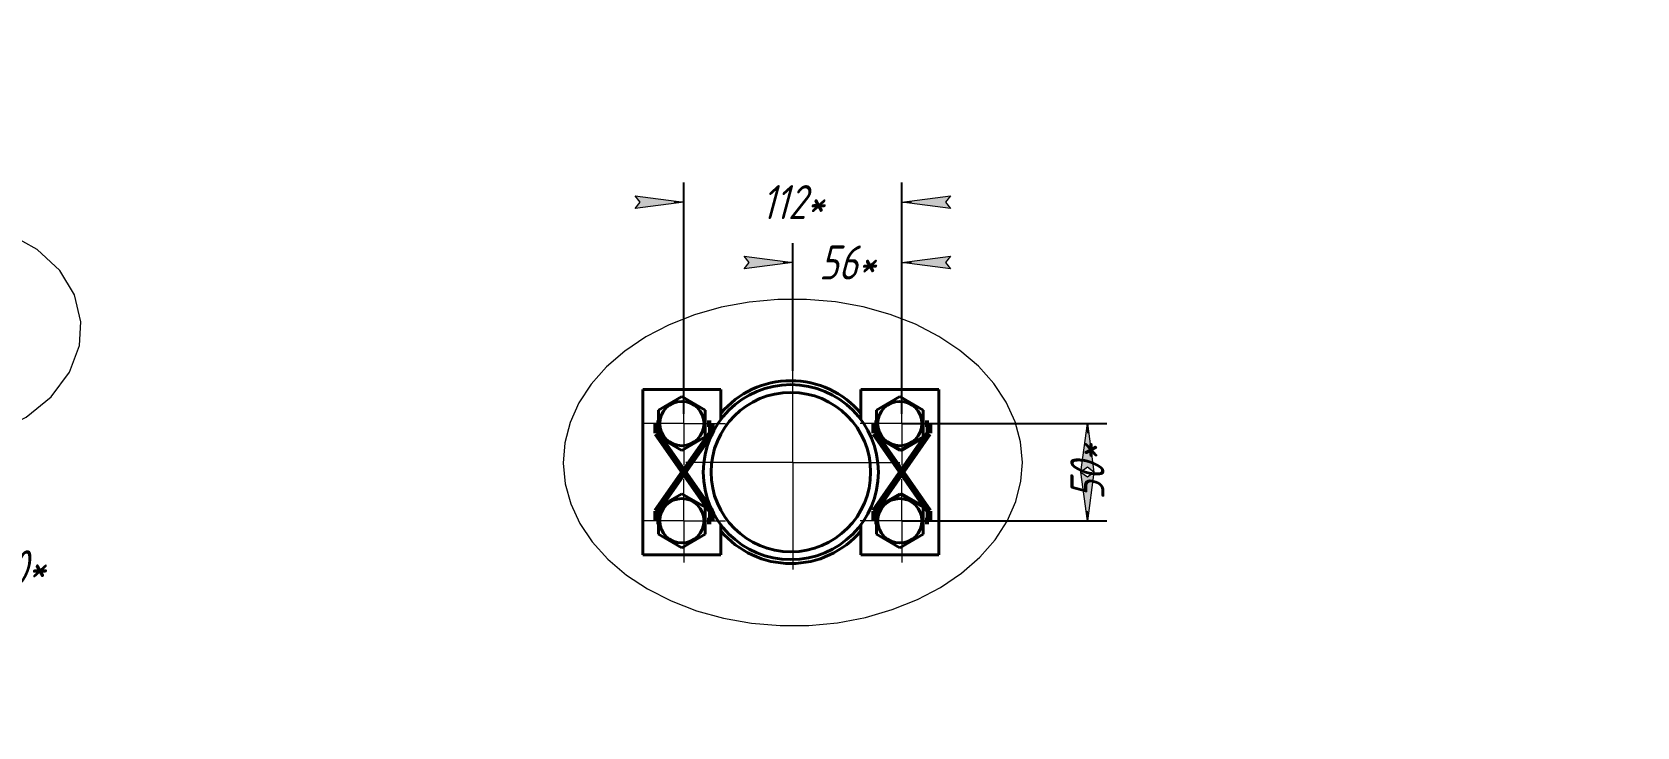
# Model space of a CAD drawing. Header units: millimetres. Extents: x 0 to 841, y 0 to 594.
# Drawn here: x 329.4 to 494.3, y 0 to 71.5 of the extents above; entities that cross this region are included whole.
import ezdxf

# ---------------------------------------------------------------- set-up
doc = ezdxf.new("R2010")
doc.units = ezdxf.units.MM
for name, pattern in [('K5LT_AXLED', [19.996264, 15.496264, -1.5, 1.5, -1.5]), ('K5LT_BASIC', [0]), ('K5LT_REINFORCED', [0]), ('K5LT_THIN', [0]), ('K5LT_THIN_INCLUDED_TO_HATCHING', [0])]:
    doc.linetypes.add(name, pattern=pattern)
doc.layers.add('Системный слой', color=7, linetype='Continuous')
doc.styles.add('KDIMTEXTSTYLE', font='GOST_AU.SHX', dxfattribs={"width": 0.96, "oblique": 15, "height": 5})
doc.dimstyles.new('KDIMSTYLE (0.20)', dxfattribs={"dimtxt": 5, "dimasz": 1, "dimexe": 2, "dimexo": 0.0625, "dimgap": 1, "dimtad": 1, "dimlfac": 5, "dimtxsty": 'KDIMTEXTSTYLE', "dimsah": 1, "dimcen": 0.09, "dimdle": 1, "dimadec": 0, "dimazin": 0, "dimtfac": 0.667, "dimtmove": 0, "dimatfit": 3, "dimfxl": 1, "dimtvp": 1, "dimtolj": 1, "dimtzin": 0, "dimarcsym": 0})
doc.dimstyles.new('KDIMSTYLE (0.50)', dxfattribs={"dimtxt": 5, "dimasz": 1, "dimexe": 2, "dimexo": 0.0625, "dimgap": 1, "dimtad": 1, "dimlfac": 2, "dimtxsty": 'KDIMTEXTSTYLE', "dimsah": 1, "dimcen": 0.09, "dimdle": 1, "dimadec": 0, "dimazin": 0, "dimtfac": 0.667, "dimtmove": 0, "dimatfit": 3, "dimfxl": 1, "dimtvp": 1, "dimtolj": 1, "dimtzin": 0, "dimarcsym": 0})

# ---------------------------------------------------------------- blocks, each defined once
blk = doc.blocks.new('U686')
at = {"layer": 'Системный слой', "color": 7, "linetype": 'K5LT_THIN_INCLUDED_TO_HATCHING', "lineweight": 18}
for p, q in [((316.1, 51.87), (312.53, 50.9)), ((319.85, 52.17), (316.1, 51.87)), ((323.54, 51.78), (319.85, 52.17)), ((326.96, 50.74), (323.54, 51.78)), ((312.53, 50.9), (309.33, 49.33)), ((329.91, 49.09), (326.96, 50.74)), ((309.33, 49.33), (306.69, 47.24)), ((332.22, 46.94), (329.91, 49.09)), ((306.69, 47.24), (304.78, 44.75)), ((333.75, 44.42), (332.22, 46.94)), ((304.78, 44.75), (303.69, 42.02)), ((334.41, 41.67), (333.75, 44.42)), ((303.69, 42.02), (303.51, 39.2)), ((334.24, 39.21), (334.41, 41.67)), ((303.51, 39.2), (304.22, 36.45)), ((333.22, 36.47), (334.24, 39.21)), ((304.22, 36.45), (305.81, 33.95)), ((331.35, 33.96), (333.22, 36.47)), ((305.81, 33.95), (308.16, 31.83)), ((328.76, 31.84), (331.35, 33.96)), ((308.16, 31.83), (311.15, 30.22)), ((325.59, 30.23), (328.76, 31.84)), ((311.15, 30.22), (314.59, 29.22)), ((322.03, 29.22), (325.59, 30.23)), ((314.59, 29.22), (318.29, 28.88)), ((318.29, 28.88), (322.03, 29.22))]:
    blk.add_line(p, q, dxfattribs=at)
blk = doc.blocks.new('KDIMARROW_13')
at = {"layer": 'Системный слой', "color": 0, "linetype": 'K5LT_THIN', "lineweight": 18}
for p, q in [((-1.06, 1.06), (1.06, -1.06)), ((0, 0), (-1, 0)), ((0, 0), (1, 0))]:
    blk.add_line(p, q, dxfattribs=at)
blk = doc.blocks.new('U694')
at = {"layer": 'Системный слой', "color": 150, "linetype": 'K5LT_BASIC', "lineweight": 40, "true_color": 0x0080ff}
for start, end in [(40.0078, 139.9922), (220.0078, 319.9922)]:
    blk.add_arc((407.38, 26.2), 9.4, start, end, dxfattribs=at)
blk = doc.blocks.new('U695')
at = {"layer": 'Системный слой', "color": 150, "linetype": 'K5LT_BASIC', "lineweight": 40, "true_color": 0x0080ff}
for p, q in [((414.58, 34.7), (414.58, 31.6)), ((414.58, 20.8), (414.58, 17.7))]:
    blk.add_line(p, q, dxfattribs=at)
blk = doc.blocks.new('U696')
at = {"layer": 'Системный слой', "color": 150, "linetype": 'K5LT_BASIC', "lineweight": 40, "true_color": 0x0080ff}
for p, q in [((400.18, 31.6), (400.18, 34.7)), ((400.18, 17.7), (400.18, 20.8))]:
    blk.add_line(p, q, dxfattribs=at)
blk = doc.blocks.new('U697')
at = {"layer": 'Системный слой', "color": 7, "linetype": 'K5LT_THIN_INCLUDED_TO_HATCHING', "lineweight": 18}
for p, q in [((400.22, 43.16), (397.46, 42.38)), ((403.09, 43.69), (400.22, 43.16)), ((406.03, 43.96), (403.09, 43.69)), ((409, 43.97), (406.03, 43.96)), ((411.95, 43.71), (409, 43.97)), ((414.82, 43.19), (411.95, 43.71)), ((417.59, 42.41), (414.82, 43.19)), ((394.86, 41.35), (392.47, 40.11)), ((397.46, 42.38), (394.86, 41.35)), ((420.19, 41.4), (417.59, 42.41)), ((422.59, 40.16), (420.19, 41.4)), ((392.47, 40.11), (390.31, 38.65)), ((424.76, 38.72), (422.59, 40.16)), ((390.31, 38.65), (388.43, 37.02)), ((426.65, 37.09), (424.76, 38.72)), ((388.43, 37.02), (386.85, 35.23)), ((428.25, 35.31), (426.65, 37.09)), ((386.85, 35.23), (385.59, 33.32)), ((429.51, 33.39), (428.25, 35.31)), ((385.59, 33.32), (384.69, 31.3)), ((430.43, 31.39), (429.51, 33.39)), ((430.99, 29.31), (430.43, 31.39)), ((384.69, 31.3), (384.15, 29.23)), ((384.15, 29.23), (383.98, 27.12)), ((431.18, 27.2), (430.99, 29.31)), ((383.98, 27.12), (384.18, 25.01)), ((431.02, 25.26), (431.18, 27.2)), ((384.18, 25.01), (384.75, 22.94)), ((430.49, 23.18), (431.02, 25.26)), ((429.6, 21.16), (430.49, 23.18)), ((384.75, 22.94), (385.68, 20.93)), ((385.68, 20.93), (386.96, 19.02)), ((428.36, 19.24), (429.6, 21.16)), ((386.96, 19.02), (388.57, 17.24)), ((426.79, 17.45), (428.36, 19.24)), ((388.57, 17.24), (390.47, 15.62)), ((424.92, 15.81), (426.79, 17.45)), ((390.47, 15.62), (392.65, 14.19)), ((422.77, 14.35), (424.92, 15.81)), ((392.65, 14.19), (395.06, 12.96)), ((420.39, 13.09), (422.77, 14.35)), ((395.06, 12.96), (397.67, 11.95)), ((397.67, 11.95), (400.44, 11.19)), ((415.05, 11.26), (417.8, 12.06)), ((417.8, 12.06), (420.39, 13.09)), ((400.44, 11.19), (403.32, 10.68)), ((403.32, 10.68), (406.27, 10.43)), ((406.27, 10.43), (409.24, 10.44)), ((409.24, 10.44), (412.18, 10.72)), ((412.18, 10.72), (415.05, 11.26))]:
    blk.add_line(p, q, dxfattribs=at)
blk = doc.blocks.new('U698')
at = {"layer": 'Системный слой', "color": 30, "linetype": 'K5LT_AXLED', "lineweight": 18, "true_color": 0xff8000}
for q in [(407.58, 38.2), (396.58, 27.2), (418.58, 27.2), (407.58, 16.2)]:
    blk.add_line((407.58, 27.2), q, dxfattribs=at)
blk = doc.blocks.new('U699')
at = {"layer": 'Системный слой', "color": 30, "linetype": 'K5LT_AXLED', "lineweight": 18, "true_color": 0xff8000}
for q in [(396.38, 35.48), (392.1, 31.2), (400.66, 31.2), (396.38, 26.92)]:
    blk.add_line((396.38, 31.2), q, dxfattribs=at)
blk = doc.blocks.new('U700')
at = {"layer": 'Системный слой', "color": 30, "linetype": 'K5LT_AXLED', "lineweight": 18, "true_color": 0xff8000}
for q in [(396.38, 25.48), (392.1, 21.2), (400.66, 21.2), (396.38, 16.92)]:
    blk.add_line((396.38, 21.2), q, dxfattribs=at)
blk = doc.blocks.new('U701')
at = {"layer": 'Системный слой', "color": 30, "linetype": 'K5LT_AXLED', "lineweight": 18, "true_color": 0xff8000}
for q in [(418.78, 25.48), (414.5, 21.2), (423.06, 21.2), (418.78, 16.92)]:
    blk.add_line((418.78, 21.2), q, dxfattribs=at)
blk = doc.blocks.new('U702')
at = {"layer": 'Системный слой', "color": 30, "linetype": 'K5LT_AXLED', "lineweight": 18, "true_color": 0xff8000}
for q in [(418.78, 35.48), (414.5, 31.2), (423.06, 31.2), (418.78, 26.92)]:
    blk.add_line((418.78, 31.2), q, dxfattribs=at)
blk = doc.blocks.new('KDIMARROW_01')
at = {"layer": 'Системный слой'}
blk.add_hatch(color=0, dxfattribs=at).paths.add_polyline_path([(0, 0), (-5, 0.66), (-4.5, 0), (-5, -0.66)])
at = {"layer": 'Системный слой', "color": 0, "linetype": 'K5LT_THIN', "lineweight": 18}
for p, q in [((-4.5, 0), (-5, 0.66)), ((-5, 0.66), (0, 0)), ((0, 0), (-5, -0.66)), ((-5, -0.66), (-4.5, 0)), ((0, 0), (-1, 0))]:
    blk.add_line(p, q, dxfattribs=at)

msp = doc.modelspace()

# ---------------------------------------------------------------- linework, layer by layer
at = {"layer": 'Системный слой', "color": 150, "linetype": 'K5LT_BASIC', "lineweight": 40, "true_color": 0x0080ff}
for p, q in [((392.17523, 34.70066), (392.17523, 17.70066)), ((400.17523, 34.70066), (392.17523, 34.70066)), ((422.57523, 34.70066), (414.57523, 34.70066)), ((422.57523, 17.70066), (422.57523, 34.70066)), ((396.17523, 33.97195), (393.77523, 32.58631)), ((398.57523, 32.58631), (396.17523, 33.97195)), ((418.57523, 33.97195), (416.17523, 32.58631)), ((420.97523, 32.58631), (418.57523, 33.97195)), ((393.77523, 32.58631), (393.77523, 29.81502)), ((398.57523, 29.81502), (398.57523, 32.58631)), ((416.17523, 32.58631), (416.17523, 29.81502)), ((420.97523, 29.81502), (420.97523, 32.58631)), ((393.77523, 29.81502), (396.17523, 28.42938)), ((396.17523, 28.42938), (398.57523, 29.81502)), ((416.17523, 29.81502), (418.57523, 28.42938)), ((416.37523, 29.81502), (418.77523, 28.42938)), ((418.57523, 28.42938), (420.97523, 29.81502)), ((418.77523, 28.42938), (421.17523, 29.81502)), ((396.17523, 23.97195), (393.77523, 22.58631)), ((398.57523, 22.58631), (396.17523, 23.97195)), ((418.57523, 23.97195), (416.17523, 22.58631)), ((418.77523, 23.97195), (416.37523, 22.58631)), ((420.97523, 22.58631), (418.57523, 23.97195)), ((421.17523, 22.58631), (418.77523, 23.97195)), ((393.77523, 22.58631), (393.77523, 19.81502)), ((398.57523, 19.81502), (398.57523, 22.58631)), ((416.17523, 22.58631), (416.17523, 19.81502)), ((420.97523, 19.81502), (420.97523, 22.58631)), ((393.77523, 19.81502), (396.17523, 18.42938)), ((396.17523, 18.42938), (398.57523, 19.81502)), ((416.17523, 19.81502), (418.57523, 18.42938)), ((418.57523, 18.42938), (420.97523, 19.81502)), ((392.17523, 17.70066), (400.17523, 17.70066)), ((414.57523, 17.70066), (422.57523, 17.70066))]:
    msp.add_line(p, q, dxfattribs=at)
at = {"layer": 'Системный слой', "color": 134, "linetype": 'K5LT_REINFORCED', "lineweight": 100, "true_color": 0x009696}
for p, q in [((393.57523, 31.20066), (393.97523, 31.20066)), ((393.57523, 31.20066), (393.57523, 30.20066)), ((393.57523, 30.20066), (399.17523, 22.20066)), ((393.57523, 22.20066), (399.17523, 30.20066)), ((398.77523, 31.20066), (399.17523, 31.20066)), ((399.17523, 31.20066), (399.17523, 30.20066)), ((415.97523, 31.20066), (416.37523, 31.20066)), ((415.97523, 31.20066), (415.97523, 30.20066)), ((415.97523, 30.20066), (421.57523, 22.20066)), ((415.97523, 22.20066), (421.57523, 30.20066)), ((421.17523, 31.20066), (421.57523, 31.20066)), ((421.57523, 31.20066), (421.57523, 30.20066)), ((393.57523, 22.20066), (393.57523, 21.20066)), ((399.17523, 22.20066), (399.17523, 21.20066)), ((415.97523, 22.20066), (415.97523, 21.20066)), ((421.57523, 22.20066), (421.57523, 21.20066)), ((393.57523, 21.20066), (393.97523, 21.20066)), ((398.77523, 21.20066), (399.17523, 21.20066)), ((415.97523, 21.20066), (416.37523, 21.20066)), ((421.17523, 21.20066), (421.57523, 21.20066))]:
    msp.add_line(p, q, dxfattribs=at)
at = {"layer": 'Системный слой', "color": 150, "linetype": 'K5LT_BASIC', "lineweight": 40, "true_color": 0x0080ff}
for centre, radius in [((407.37523, 26.20066), 9), ((396.17523, 31.20066), 2.28), ((407.37523, 26.20066), 8.2), ((418.57523, 31.20066), 2.28), ((396.17523, 21.20066), 2.28), ((418.57523, 21.20066), 2.28)]:
    msp.add_circle(centre, radius, dxfattribs=at)

# ---------------------------------------------------------------- block references
at = {"layer": 'Системный слой'}
for name in ['U686', 'U697', 'U698', 'U699', 'U694', 'U696', 'U702', 'U695', 'U700', 'U701']:
    msp.add_blockref(name, (0, 0), dxfattribs=at)

# ---------------------------------------------------------------- dimensions: what is measured, and where the dimension line sits
at = {"layer": 'Системный слой', "color": 7}
for base, p1, p2, location, dimstyle, override in [((396.37523, 53.96795), (418.77523, 32.20066), (396.37523, 32.20066), (407.57523, 53.96795), 'KDIMSTYLE (0.20)', {"dimexo": 0, "dimpost": '\\H3.5;\\W0.965;\\Q15;<>\\H3.5;\\W0.965;\\Q15;\\Q15;*', "dimblk1": 'KDIMARROW_01', "dimblk2": 'KDIMARROW_01', "dimse1": 0, "dimse2": 0, "dimclrt": 7, "dimtolj": 1}), ((407.57523, 47.75992), (418.77523, 32.20066), (407.57523, 36.60066), (413.17523, 47.75992), 'KDIMSTYLE (0.20)', {"dimexo": 0, "dimpost": '\\H3.5;\\W0.965;\\Q15;\\Q15;\\H3.5;\\W0.965;\\Q15;<>\\H3.5;\\W0.965;\\Q15;\\Q15;\\H3.5;\\W0.965;\\Q15;\\Q15;*\\Q15;', "dimblk1": 'KDIMARROW_01', "dimblk2": 'KDIMARROW_01', "dimse1": 0, "dimse2": 0, "dimclrt": 7, "dimtolj": 1}), ((324.20873, 22.94657), (319.20873, 38.94261), (324.20873, 33.96795), (328.20873, 16.41092), 'KDIMSTYLE (0.50)', {"dimexo": 0, "dimtoh": 1, "dimpost": '\\H3.5;\\W0.965;\\Q15;\\Q15;\\H3.5;\\W0.965;\\Q15;<>\\H3.5;\\W0.965;\\Q15;\\Q15;\\H3.5;\\W0.965;\\Q15;\\Q15;*\\Q15;', "dimblk1": 'KDIMARROW_13', "dimblk2": 'KDIMARROW_13', "dimse1": 0, "dimse2": 0, "dimclrt": 7, "dimtmove": 1, "dimtolj": 1})]:
    msp.add_linear_dim(base=base, p1=p1, p2=p2, location=location, dimstyle=dimstyle, override=override, dxfattribs=at).render()
msp.add_linear_dim(base=(437.85419, 31.20066), p1=(418.77523, 21.20066), p2=(418.77523, 31.20066), angle=90, location=(437.85419, 26.20066), dimstyle='KDIMSTYLE (0.20)', override={"dimexo": 0, "dimpost": '\\H3.5;\\W0.965;\\Q15;\\Q15;\\H3.5;\\W0.965;\\Q15;<>\\H3.5;\\W0.965;\\Q15;\\Q15;\\H3.5;\\W0.965;\\Q15;\\Q15;*\\Q15;', "dimblk1": 'KDIMARROW_01', "dimblk2": 'KDIMARROW_01', "dimse1": 0, "dimse2": 0, "dimclrt": 7, "dimtolj": 1}, dxfattribs=at).render()

doc.saveas('drawing.dxf')
